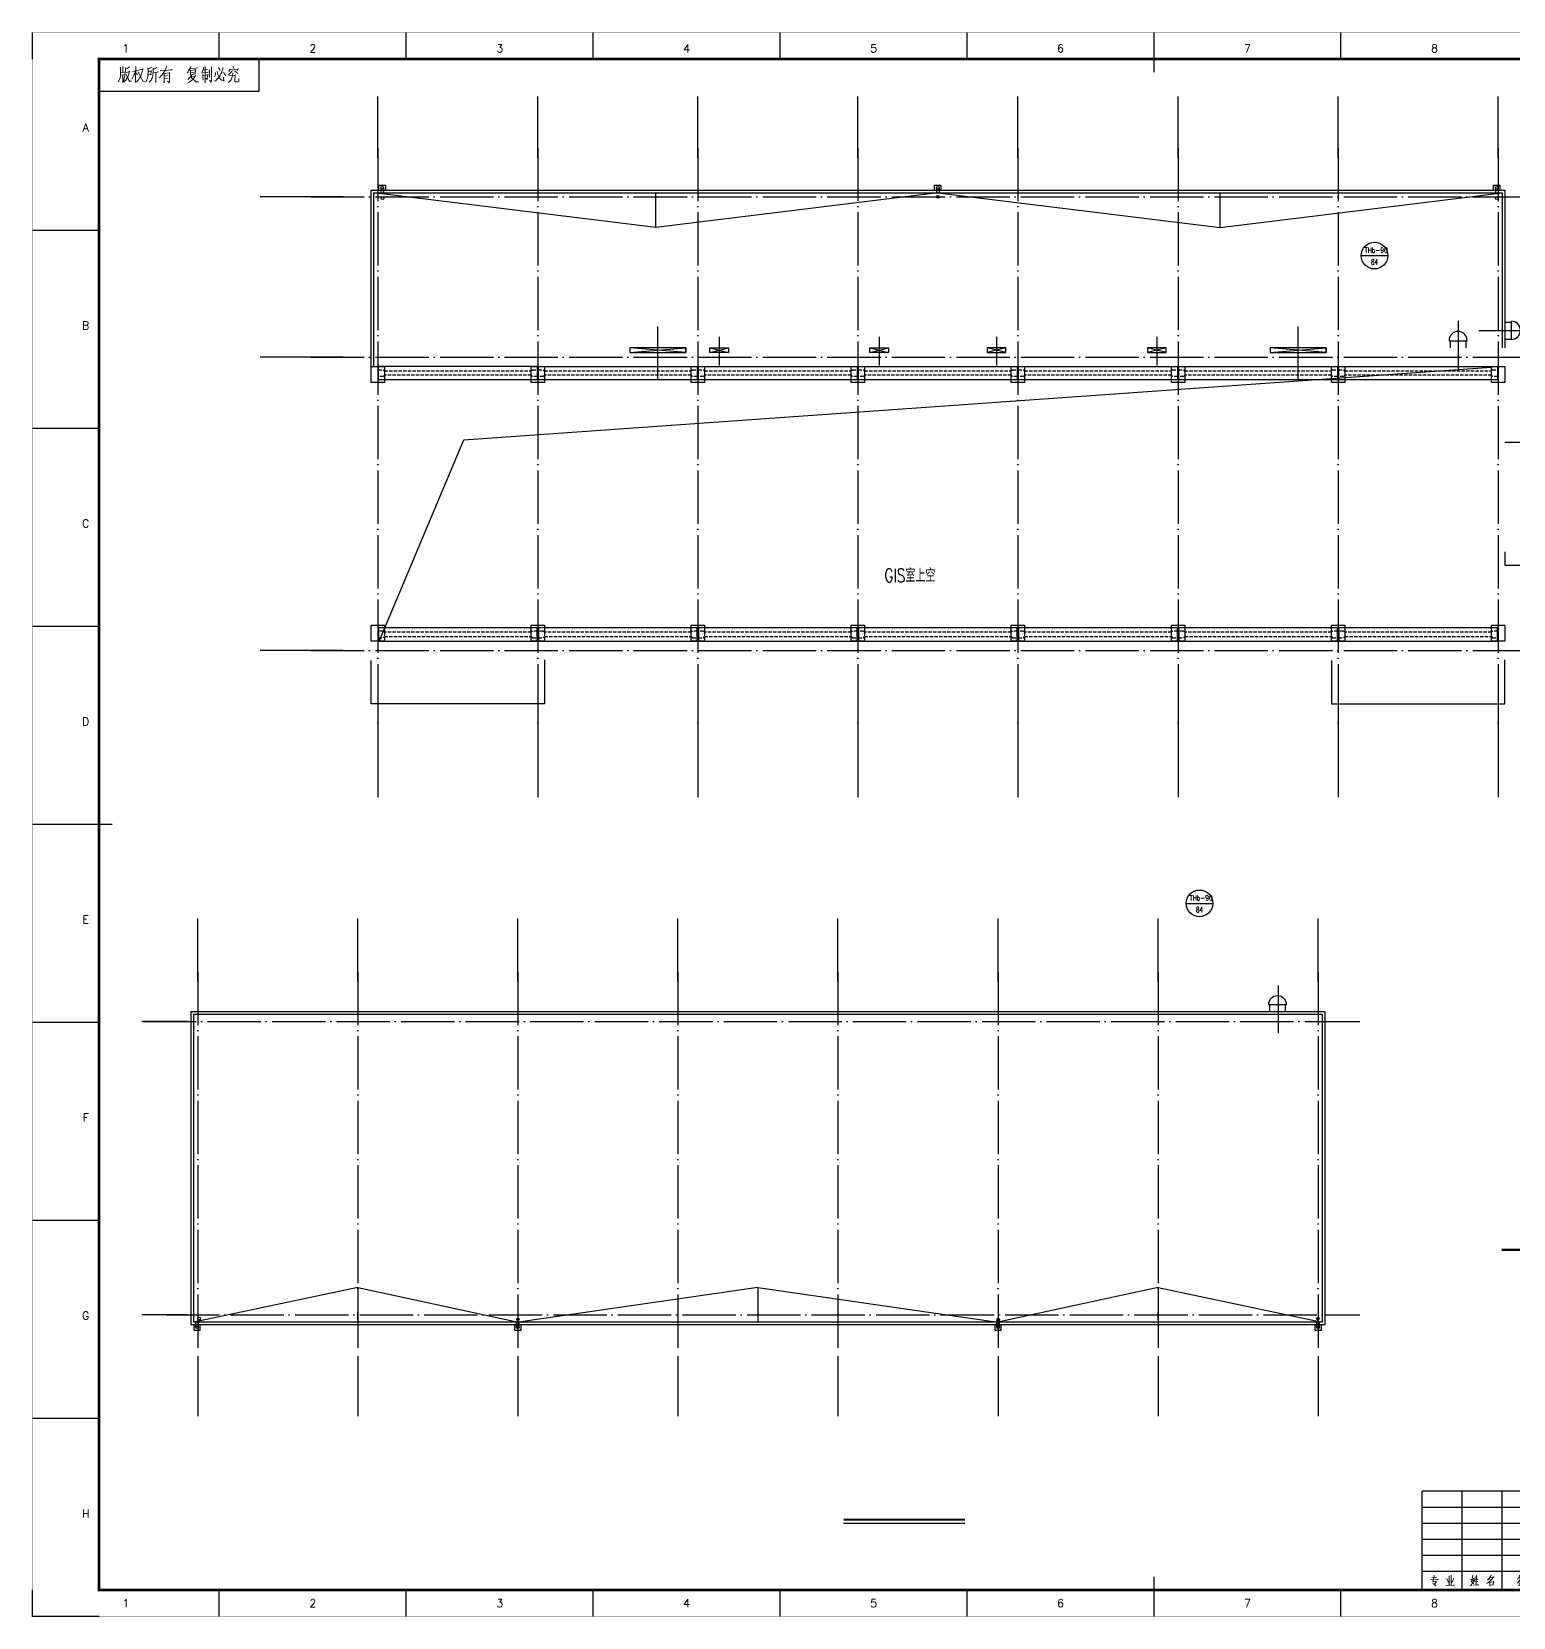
# Model space of a CAD drawing. Header units: millimetres. Extents: x 283073 to 367223, y 132052 to 191502.
# Drawn here: x 283073 to 338615, y 132052 to 191502 of the extents above; entities that cross this region are included whole.
import ezdxf
from ezdxf.enums import TextEntityAlignment as Align

# ---------------------------------------------------------------- set-up
doc = ezdxf.new("R2010")
doc.units = ezdxf.units.MM
doc.header["$LTSCALE"] = 1000
for name, pattern in [('CENTER', [2, 1.25, -0.25, 0.25, -0.25]), ('DASH', [0.35, 0.25, -0.1]), ('DOTE', [2.42, 2, -0.2, 0.02, -0.2])]:
    doc.linetypes.add(name, pattern=pattern)
for name, color, linetype in [('01', 7, 'Continuous'), ('3T_WOOD', 21, 'Continuous'), ('55', 7, 'Continuous'), ('AXIS', 3, 'Continuous'), ('DIM_IDEN', 3, 'Continuous'), ('DIM_LEAD', 3, 'Continuous'), ('DIM_SYMB', 3, 'Continuous'), ('DOTE', 1, 'CENTER'), ('HQ2', 7, 'Continuous'), ('PUB_DIM', 3, 'Continuous'), ('PUB_TEXT', 7, 'Continuous'), ('S_FLOOR', 255, 'Continuous'), ('STAIR', 2, 'Continuous'), ('WINDOW', 2, 'Continuous')]:
    doc.layers.add(name, color=color, linetype=linetype)
doc.styles.add('_TCH_DIM', font='SIMPLEX', dxfattribs={"bigfont": 'GBCBIG'})
doc.styles.add('DXT', font='geditxt.shx', dxfattribs={"width": 0.7, "bigfont": 'dxt.shx'})
doc.styles.add('HZ', font='geditxt.shx', dxfattribs={"width": 0.75, "bigfont": 'hzfs_1.shx'})
doc.styles.get("Standard").update_dxf_attribs({"font": 'txt', "bigfont": 'gbcbig.shx'})

# ---------------------------------------------------------------- blocks, each defined once
blk = doc.blocks.new('GEDI_HQ2_2012')
at = {"layer": 'HQ2', "color": 2}
for p, q in [((0, 37), (-65, 37)), ((-65, 0), (-65, 37)), ((-50, 0), (-50, 37)), ((-35, 0), (-35, 37)), ((-15, 0), (-15, 37)), ((0, 0), (0, 37)), ((-65, 31), (0, 31)), ((-65, 25), (0, 25)), ((-65, 19), (0, 19)), ((-65, 13), (0, 13)), ((-65, 7), (0, 7)), ((0, 0), (0, 7)), ((-65, 0), (0, 0))]:
    blk.add_line(p, q, dxfattribs=at)
at = {"layer": 'HQ2', "color": 7, "lineweight": 0}
for points in [[(-61.84, 3.75), (-58.95, 3.96), (-59.09, 3.99), (-59.26, 3.96)], [(-61.32, 4.51), (-59.5, 4.74), (-59.61, 4.74), (-59.81, 4.67)], [(-60.48, 5.59), (-60.45, 5.32), (-60.68, 4.06), (-60.94, 2.94), (-61, 3), (-59.61, 3.24), (-59.64, 3.34), (-60.33, 1.98)], [(-60.97, 2.42), (-60.62, 2.15), (-60.39, 1.98), (-60.13, 1.81), (-59.99, 1.67), (-59.9, 1.5)], [(-56.1, 1.64), (-52.83, 1.81), (-52.98, 1.84), (-53.3, 1.77)], [(-55.7, 4.3), (-55.3, 3.17), (-55.24, 2.8)], [(-54.89, 5.32), (-54.83, 5.02), (-54.83, 1.71)], [(-54.16, 5.56), (-54.1, 5.29), (-54.16, 1.74)], [(-53.24, 4.44), (-53.3, 3.99), (-53.67, 3.34), (-54.13, 2.66)], [(-45.7, 4.4), (-45.7, 4.26), (-45.81, 3.69), (-45.9, 3.24), (-45.95, 2.94), (-46.07, 2.69), (-46.25, 2.39), (-46.42, 2.12), (-46.62, 1.84), (-46.85, 1.57)], [(-46.82, 3.96), (-45.72, 4.09)], [(-46.04, 5.53), (-46.04, 5.36), (-46.48, 3), (-46.3, 2.9), (-46.1, 2.73), (-45.92, 2.59), (-45.78, 2.42), (-45.7, 2.25)], [(-45.75, 1.81), (-43.72, 1.91), (-43.93, 1.94), (-44.27, 1.88)], [(-45.12, 4.88), (-45.12, 4.64), (-45.26, 3.99), (-45.4, 3.58), (-45.58, 3.21)], [(-45.29, 3), (-44.07, 3.17), (-44.22, 3.17), (-44.36, 3.11)], [(-45.17, 3.96), (-44.02, 4.06), (-44.1, 4.09), (-44.27, 4.06)], [(-44.71, 5.53), (-44.68, 5.32), (-44.74, 1.88)], [(-39.56, 4.64), (-39.47, 4.61), (-38.17, 4.84), (-38.25, 4.91), (-38.49, 4.57), (-38.74, 4.2), (-39.01, 3.89), (-39.3, 3.58), (-39.62, 3.27), (-39.96, 2.97), (-40.34, 2.69), (-40.4, 2.66), (-40.63, 2.52), (-40.86, 2.36)], [(-39.15, 5.7), (-39.18, 5.46), (-39.53, 4.91), (-39.73, 4.57), (-39.96, 4.26), (-40.25, 3.92), (-40.54, 3.69)], [(-39.88, 4.26), (-39.82, 4.23), (-39.5, 3.92), (-39.47, 3.75), (-39.59, 3.99)], [(-39.73, 3.04), (-39.67, 2.94), (-39.62, 2.08), (-39.59, 1.98), (-39.59, 1.37), (-39.62, 1.64), (-39.62, 1.74), (-38.19, 1.91), (-38.22, 1.91), (-38.37, 1.91), (-38.22, 3.17), (-38.17, 3.11), (-38.25, 3.07), (-39.64, 2.87)], [(-27.95, 4.37), (-27.98, 4.2), (-28.44, 3.58), (-28.47, 3.51), (-28.7, 3.21), (-29.11, 2.83), (-29.31, 2.66), (-29.51, 2.49)], [(-28.5, 5.49), (-28.53, 5.26), (-28.76, 4.74), (-28.96, 4.33), (-29.2, 3.99)], [(-28.99, 1.61), (-26.79, 1.77), (-26.93, 1.77), (-27.25, 1.74)], [(-28.73, 4.81), (-27.89, 4.91)], [(-28.62, 2.66), (-28.47, 2.22), (-28.47, 2.01), (-28.5, 2.29)], [(-28.53, 4.78), (-28.33, 4.26)], [(-27.57, 3.27), (-28.5, 3.14)], [(-28.07, 2.94), (-27.95, 2.42), (-28.01, 2.15), (-28.01, 2.52)], [(-28.01, 4.13), (-26.85, 2.83), (-26.38, 2.83), (-26.85, 2.87), (-27.08, 3.11)], [(-27.43, 5.49), (-27.4, 5.32), (-27.75, 4.37)], [(-27.34, 2.9), (-27.34, 2.66), (-27.69, 1.71)], [(-27.6, 4.71), (-26.56, 4.88)], [(-27.28, 4.67), (-27.02, 4.13)], [(-22.07, 4.64), (-21.98, 4.61), (-20.68, 4.84), (-20.76, 4.91), (-20.99, 4.57), (-21.26, 4.2), (-21.52, 3.89), (-21.81, 3.58), (-22.12, 3.27), (-22.47, 2.97), (-22.85, 2.69), (-22.91, 2.66), (-23.14, 2.52), (-23.37, 2.36)], [(-21.66, 5.7), (-21.69, 5.46), (-22.04, 4.91), (-22.24, 4.57), (-22.47, 4.26), (-22.76, 3.92), (-23.05, 3.69)], [(-22.39, 4.26), (-22.33, 4.23), (-22.01, 3.92), (-21.98, 3.75), (-22.1, 3.99)], [(-22.24, 3.04), (-22.18, 2.94), (-22.12, 2.08), (-22.1, 1.98), (-22.1, 1.37), (-22.12, 1.64), (-22.12, 1.74), (-20.71, 1.91), (-20.74, 1.91), (-20.88, 1.91), (-20.74, 3.17), (-20.68, 3.11), (-20.76, 3.07), (-22.15, 2.87)], [(-11.41, 5.19), (-11.35, 4.84), (-11.32, 4.09), (-11.29, 3.31), (-11.29, 3.21), (-11.29, 2.66), (-11.29, 1.94), (-11.29, 2.18), (-10.17, 2.39), (-9.93, 2.15), (-9.87, 2.46), (-9.87, 2.87), (-9.84, 3.65), (-9.82, 4.47), (-9.82, 5.15), (-9.79, 5.05), (-11.32, 4.81)], [(-11.29, 3.58), (-10.17, 3.79), (-10.28, 3.82), (-10.54, 3.69)], [(-6.17, 2.63), (-4.37, 2.9), (-4.46, 2.94), (-4.57, 2.83)], [(-5.5, 2.42), (-5.53, 2.25), (-5.76, 1.91), (-5.97, 1.67), (-6.17, 1.5)], [(-6.08, 4.57), (-4.37, 4.78)], [(-5.62, 5.49), (-5.56, 5.29), (-5.56, 2.73)], [(-5.53, 3.99), (-5.01, 4.09)], [(-5.5, 3.41), (-5.04, 3.51)], [(-5.04, 2.52), (-4.72, 2.12), (-4.72, 1.94), (-4.83, 2.25)], [(-4.8, 5.7), (-4.75, 5.49), (-4.83, 2.83)], [(-4.14, 5.22), (-4.05, 4.84), (-4.05, 4.09), (-4.08, 3.27), (-4.14, 2.76), (-4.28, 2.22), (-4.46, 1.88), (-4.78, 1.37)], [(-4.08, 3.07), (-4.02, 3.07), (-3.56, 3.17)], [(-4.05, 4.81), (-3.18, 4.98), (-3.27, 5.08), (-3.27, 4.03), (-3.27, 3.96), (-3.24, 2.42), (-3.27, 1.84), (-3.3, 1.5), (-3.33, 1.4), (-3.76, 1.84), (-3.36, 1.54)], [(-4.02, 3.96), (-3.53, 4.06)]]:
    blk.add_lwpolyline(points, dxfattribs=at)
blk.add_text('112233', height=0.0001).set_placement((-22.1, 1.74))
blk = doc.blocks.new('GEDI_Copyright_2012')
at = {"color": 7, "lineweight": 0}
for points in [[(8.99, -3.43), (9.11, -3.83), (9.11, -5.03), (9.11, -5.93), (9.03, -6.73), (8.9, -7.33), (8.73, -8.03), (8.48, -8.53), (8.22, -8.93)], [(9.16, -5.48), (10.39, -5.28)], [(10.81, -3.53), (10.9, -4.03), (10.9, -4.68), (10.81, -5.53), (10.73, -6.33), (10.6, -7.03), (10.47, -7.68), (10.3, -8.23), (10.09, -8.72), (9.84, -9.08)], [(9.88, -3.13), (9.96, -3.43), (9.96, -5.33)], [(11.2, -5.43), (12.56, -5.08), (12.47, -4.93), (12.26, -5.58), (12, -6.38), (11.75, -6.98), (11.45, -7.63), (11.03, -8.23), (10.6, -8.68), (10.26, -9.03)], [(12.43, -3.23), (12.34, -3.38), (11.53, -3.88), (10.98, -4.13)], [(14.72, -4.88), (14.42, -5.73), (14.08, -6.43), (13.74, -7.13), (13.45, -7.63), (13.36, -7.78)], [(13.62, -5.08), (15.4, -4.68)], [(14.64, -3.13), (14.81, -3.38), (14.76, -3.33), (14.72, -9.13), (14.68, -8.72), (14.72, -8.13)], [(14.72, -5.63), (15.27, -6.03), (15.4, -6.33)], [(15.7, -4.48), (17.52, -4.18), (17.44, -4.03), (17.27, -4.68), (17.1, -5.43), (16.93, -5.93), (16.76, -6.43), (16.55, -6.93), (16.21, -7.48), (15.91, -7.98), (15.61, -8.43), (15.32, -8.72), (15.02, -8.98)], [(15.61, -5.23), (15.87, -5.28), (17.44, -8.72), (18.2, -8.83), (17.44, -8.63), (17.14, -8.08)], [(20.67, -3.38), (20.5, -3.48), (19.35, -4.13), (19.27, -3.73), (19.4, -4.13), (19.4, -5.43), (19.35, -6.23), (19.31, -6.78), (19.22, -7.33), (19.1, -7.83), (18.93, -8.33), (18.72, -8.68), (18.54, -8.98)], [(19.48, -6.38), (19.56, -6.33), (20.54, -6.18), (20.41, -6.23), (20.54, -4.68), (20.63, -4.88), (19.44, -5.13)], [(22.67, -3.58), (21.99, -3.98), (21.35, -4.13), (21.26, -3.73), (21.35, -4.33), (21.31, -4.93), (21.26, -5.58), (21.22, -6.13), (21.13, -6.63), (21.05, -7.18), (20.92, -7.58), (20.71, -7.88), (20.5, -8.23), (20.28, -8.53), (20.07, -8.78), (19.86, -8.98)], [(21.31, -5.53), (23.22, -5.23), (23.09, -5.18), (22.88, -5.28)], [(22.28, -5.43), (22.28, -9.13), (22.24, -8.88), (22.28, -8.48)], [(26.28, -2.98), (26.28, -3.23), (26.02, -4.08), (25.76, -4.68), (25.51, -5.08), (25.04, -5.83), (24.36, -6.63), (23.9, -7.13), (23.6, -7.38)], [(23.98, -4.83), (28.4, -4.43), (28.14, -4.33)], [(25.34, -5.53), (25.43, -5.73), (25.38, -9.03), (25.38, -9.33), (25.34, -9.03), (25.38, -8.68)], [(25.43, -5.73), (27.38, -5.53), (27.38, -5.43), (27.47, -5.53), (27.38, -5.58), (27.38, -9.08), (27.34, -9.28), (26.66, -8.63), (27.34, -9.18)], [(28.14, -4.33), (27.8, -4.48)], [(35.45, -3.03), (35.49, -3.23), (34.98, -4.18), (34.52, -4.83), (34.26, -5.23), (34.05, -5.53)], [(35.11, -4.08), (36.34, -3.93), (37.87, -3.68), (37.75, -3.63), (37.49, -3.73)], [(35.24, -4.43), (35.28, -4.73), (35.32, -5.58), (35.32, -6.38), (35.28, -6.23), (37.19, -5.93), (37.07, -5.93), (37.15, -4.23), (37.28, -4.38), (35.28, -4.68)], [(36.64, -5.28), (35.36, -5.48)], [(39.27, -5.63), (42.08, -5.33), (42.03, -5.33), (41.87, -5.28), (41.65, -5.38)], [(40.12, -3.58), (40.16, -3.88), (39.83, -4.93), (39.66, -5.23)], [(40.12, -4.48), (41.74, -4.33)], [(40.8, -3.03), (40.84, -3.28), (40.8, -9.23), (40.72, -8.88), (40.8, -8.53)], [(42.33, -4.33), (42.42, -4.58), (42.42, -7.33), (42.33, -6.83), (42.37, -6.53)], [(43.1, -3.13), (43.18, -3.43), (43.14, -8.23), (43.14, -8.53), (43.1, -8.78), (43.05, -8.88), (42.97, -8.98), (42.37, -8.23), (43.05, -8.88)], [(47.43, -3.48), (47.39, -4.03), (47.17, -4.73), (47, -5.28), (46.71, -5.88), (46.45, -6.48), (46.2, -6.88), (45.86, -7.38), (45.47, -7.78), (45.09, -8.13), (44.67, -8.48), (44.24, -8.72)], [(44.67, -5.43), (44.63, -5.93), (44.5, -6.48), (44.37, -6.83), (44.24, -7.03)], [(45.26, -4.88), (45.43, -5.63), (45.56, -6.18), (45.77, -6.68), (45.99, -7.23), (46.24, -7.63), (46.58, -7.93), (47.05, -8.28), (47.51, -8.43), (47.81, -8.48), (47.94, -8.48), (47.73, -7.78), (47.64, -7.13), (47.81, -8.48)], [(45.82, -3.53), (46.07, -3.93), (46.24, -4.28), (46.32, -4.48), (46.32, -4.63)], [(47.64, -5.43), (48.07, -5.93), (48.36, -6.28), (48.49, -6.58)], [(51.21, -5.48), (51.21, -5.83), (51.08, -6.58), (50.95, -7.03), (50.83, -7.43), (50.7, -7.78), (50.53, -8.13), (50.32, -8.43), (50.06, -8.68), (49.77, -8.93), (49.43, -9.18)], [(50.91, -4.68), (50.83, -4.98), (50.44, -5.43), (50.06, -5.83), (49.81, -6.03), (49.55, -6.23)], [(50.06, -3.98), (50.02, -4.33), (49.94, -4.58), (49.85, -4.83), (49.77, -4.98), (49.68, -5.03), (50.02, -4.43), (53.29, -4.13), (53.16, -4.03), (52.78, -4.83)], [(51.21, -3.03), (51.47, -3.58), (51.55, -3.93)], [(51.76, -4.78), (52.27, -5.13), (52.65, -5.43), (52.83, -5.68), (52.91, -5.88)], [(9.11, -6.38), (10.01, -6.28), (9.92, -6.13), (9.92, -8.38), (9.88, -8.08), (9.88, -7.68)], [(11.15, -6.08), (12.34, -8.63), (13.15, -8.68), (12.38, -8.58), (12.17, -8.28)], [(26.96, -6.58), (25.47, -6.73)], [(25.47, -7.68), (26.96, -7.53)], [(35.71, -6.38), (35.71, -6.53), (34.98, -7.43), (34.56, -7.78), (34.26, -8.03)], [(35.62, -6.88), (35.75, -6.98), (37.28, -6.68), (37.23, -6.53), (36.77, -7.33), (36.47, -7.68), (36.17, -7.98), (35.71, -8.38), (35.28, -8.72), (34.81, -8.98), (34.26, -9.23)], [(35.54, -7.38), (35.62, -7.43), (37.57, -8.98), (38.3, -8.93), (37.57, -8.93), (37.32, -8.78)], [(39.87, -6.13), (39.95, -6.68), (39.95, -6.78), (40, -8.28), (39.95, -7.98), (40, -7.73)], [(40, -6.58), (41.95, -6.28), (41.82, -6.13), (41.74, -6.53), (41.69, -7.18), (41.61, -7.63), (41.57, -7.93), (41.44, -8.08), (41.06, -7.58), (41.48, -8.03)], [(49.98, -6.68), (52.19, -6.43), (52.06, -6.28), (52.02, -6.58), (51.93, -8.18), (51.97, -8.63), (52.06, -8.78), (52.19, -8.88), (52.4, -8.88), (52.61, -8.88), (53.21, -8.88), (53.42, -8.78), (53.46, -8.72), (53.42, -7.68), (53.42, -8.78)]]:
    blk.add_lwpolyline(points, dxfattribs=at)
blk = doc.blocks.new('GEDI_WK_A1')
at = {"color": 3}
for p, q in [((0, 584), (0, 594)), ((70.08, 584), (70.08, 594)), ((140.17, 584), (140.17, 594)), ((210.25, 584), (210.25, 594)), ((280.33, 584), (280.33, 594)), ((350.42, 584), (350.42, 594)), ((420.5, 584), (420.5, 594)), ((490.58, 584), (490.58, 594)), ((85, 572), (85, 584)), ((25, 572), (85, 572)), ((25, 519.75), (0, 519.75)), ((25, 445.5), (0, 445.5)), ((25, 371.25), (0, 371.25)), ((25, 297), (0, 297)), ((25, 222.75), (0, 222.75)), ((25, 148.5), (0, 148.5)), ((25, 74.25), (0, 74.25)), ((0, 0), (0, 10)), ((70.08, 0), (70.08, 10)), ((140.17, 0), (140.17, 10)), ((210.25, 0), (210.25, 10)), ((280.33, 0), (280.33, 10)), ((350.42, 0), (350.42, 10)), ((420.5, 0), (420.5, 10)), ((490.58, 0), (490.58, 10)), ((25, 0), (0, 0))]:
    blk.add_line(p, q, dxfattribs=at)
for points, const_width in [([(0, 0), (841, 0), (841, 594), (0, 594)], 0.1), ([(25, 10), (831, 10), (831, 584), (25, 584)], 1)]:
    blk.add_lwpolyline(points, close=True, dxfattribs=dict(at, const_width=const_width))
at = {"color": 3, "const_width": 0.5}
for points in [[(420.5, 579), (420.5, 594)], [(30, 297), (0, 297)], [(420.5, 0), (420.5, 15)]]:
    blk.add_lwpolyline(points, dxfattribs=at)
at = {"color": 3}
for s, p in [('1', (35.04, 588)), ('2', (105.12, 588)), ('3', (175.21, 588)), ('4', (245.29, 588)), ('5', (315.38, 588)), ('6', (385.46, 588)), ('7', (455.54, 588)), ('8', (525.62, 588)), ('1', (35.04, 5)), ('2', (105.12, 5)), ('3', (175.21, 5)), ('4', (245.29, 5)), ('5', (315.38, 5)), ('6', (385.46, 5)), ('7', (455.54, 5)), ('8', (525.62, 5))]:
    blk.add_text(s, height=3, dxfattribs=at).set_placement(p, align=Align.MIDDLE)
for s, p in [('A', (20, 556.88)), ('B', (20, 482.62)), ('C', (20, 408.38)), ('D', (20, 334.12)), ('E', (20, 259.88)), ('F', (20, 185.62)), ('G', (20, 111.38)), ('H', (20, 37.12))]:
    blk.add_text(s, height=3, dxfattribs=at).set_placement(p, align=Align.CENTER)

msp = doc.modelspace()

# ---------------------------------------------------------------- linework, layer by layer
for p, q in [((296167, 185646), (296167, 185435)), ((296267, 185646), (296267, 185435)), ((316990, 185646), (316990, 185435)), ((317090, 185646), (317090, 185435)), ((337946, 185646), (337946, 185435)), ((338046, 185646), (338046, 185435)), ((338546, 180605), (338296, 180605)), ((338546, 179965), (338546, 180645)), ((336886, 179900), (336206, 179900)), ((336246, 179900), (336246, 179650)), ((336846, 179650), (336846, 179900)), ((338296, 179980), (338546, 179980)), ((330116, 155010), (329436, 155010)), ((329476, 155010), (329476, 154760)), ((330076, 154760), (330076, 155010)), ((289221, 142925), (289221, 143116)), ((289321, 142925), (289321, 143116)), ((301250, 142925), (301250, 143116)), ((301350, 142925), (301350, 143116)), ((319250, 142925), (319250, 143116)), ((319350, 142925), (319350, 143116)), ((331250, 142925), (331250, 143116)), ((331350, 142925), (331350, 143116))]:
    msp.add_line(p, q)
for points in [[(296092, 185555), (296092, 185750), (296338, 185750), (296338, 185555)], [(316915, 185555), (316915, 185750), (317160, 185750), (317160, 185555)], [(337871, 185555), (337871, 185750), (338116, 185750), (338116, 185555)], [(289146, 143016), (289146, 142821), (289392, 142821), (289392, 143016)], [(301175, 143016), (301175, 142821), (301420, 142821), (301420, 143016)], [(319175, 143016), (319175, 142821), (319420, 142821), (319420, 143016)], [(331175, 143016), (331175, 142821), (331420, 142821), (331420, 143016)]]:
    msp.add_lwpolyline(points)
for points in [[(295796, 178955), (296296, 178955), (296296, 178355), (295796, 178355)], [(301796, 178955), (302296, 178955), (302296, 178355), (301796, 178355)], [(307796, 178955), (308296, 178955), (308296, 178355), (307796, 178355)], [(313796, 178955), (314296, 178955), (314296, 178355), (313796, 178355)], [(319796, 178955), (320296, 178955), (320296, 178355), (319796, 178355)], [(325796, 178955), (326296, 178955), (326296, 178355), (325796, 178355)], [(331796, 178955), (332296, 178955), (332296, 178355), (331796, 178355)], [(337796, 178955), (338296, 178955), (338296, 178355), (337796, 178355)], [(295796, 169255), (296296, 169255), (296296, 168655), (295796, 168655)], [(301796, 169255), (302296, 169255), (302296, 168655), (301796, 168655)], [(307796, 169255), (308296, 169255), (308296, 168655), (307796, 168655)], [(313796, 169255), (314296, 169255), (314296, 168655), (313796, 168655)], [(319796, 169255), (320296, 169255), (320296, 168655), (319796, 168655)], [(325796, 169255), (326296, 169255), (326296, 168655), (325796, 168655)], [(331796, 169255), (332296, 169255), (332296, 168655), (331796, 168655)], [(337796, 169255), (338296, 169255), (338296, 168655), (337796, 168655)]]:
    msp.add_lwpolyline(points, close=True)
for centre in [(296217, 185646), (317040, 185646), (337996, 185646), (289271, 142925), (301300, 142925), (319300, 142925), (331300, 142925)]:
    msp.add_circle(centre, 50)
for centre, start, end in [((336546, 179925), 0, 180), ((338546, 180305), 270, 90), ((329776, 155010), 0, 180)]:
    msp.add_arc(centre, 340, start, end)
at = {"layer": '01', "const_width": 80}
msp.add_lwpolyline([(343453, 145827), (338183, 145827)], dxfattribs=at)
at = {"layer": '3T_WOOD'}
for p, q in [((299278, 176199), (337796, 178930)), ((296112, 168680), (299278, 176199)), ((295298, 143196), (295298, 143496)), ((325298, 143196), (325298, 143496))]:
    msp.add_line(p, q, dxfattribs=at)
for points in [[(338296, 172005), (338296, 171505), (339496, 171505), (339496, 176105), (338296, 176105)], [(302296, 167955), (302296, 166305), (295796, 166305), (295796, 167930)], [(331796, 167930), (331796, 166305), (338296, 166305), (338296, 167955)]]:
    msp.add_lwpolyline(points, dxfattribs=at)
at = {"layer": '55'}
for p, q in [((306471, 184155), (295896, 185455)), ((306471, 184155), (306471, 185455)), ((317046, 185455), (306471, 184155)), ((317046, 185455), (327621, 184155)), ((327621, 184155), (327621, 185455)), ((327621, 184155), (338196, 185455)), ((308496, 179475), (309196, 179655)), ((308496, 179655), (309196, 179475)), ((308496, 179475), (308496, 179655)), ((308496, 179655), (309196, 179655)), ((309196, 179655), (309196, 179475)), ((314496, 179475), (315196, 179655)), ((314496, 179655), (315196, 179475)), ((314496, 179475), (314496, 179655)), ((314496, 179655), (315196, 179655)), ((315196, 179655), (315196, 179475)), ((319596, 179475), (318896, 179655)), ((319596, 179655), (318896, 179475)), ((318896, 179655), (318896, 179475)), ((319596, 179655), (318896, 179655)), ((319596, 179475), (319596, 179655)), ((325596, 179475), (324896, 179655)), ((325596, 179655), (324896, 179475)), ((324896, 179655), (324896, 179475)), ((325596, 179655), (324896, 179655)), ((325596, 179475), (325596, 179655)), ((309196, 179475), (308496, 179475)), ((315196, 179475), (314496, 179475)), ((318896, 179475), (319596, 179475)), ((324896, 179475), (325596, 179475)), ((295298, 144416), (289148, 143116)), ((295298, 144416), (301318, 143116)), ((295298, 144416), (295298, 143116)), ((310298, 144416), (301318, 143116)), ((310298, 144416), (319290, 143116)), ((310298, 144416), (310298, 143116)), ((325298, 144416), (319290, 143116)), ((325298, 144416), (331448, 143116)), ((325298, 144416), (325298, 143116))]:
    msp.add_line(p, q, dxfattribs=at)
for points in [[(305496, 179475), (307596, 179475), (307596, 179655), (305496, 179655), (305496, 179475), (307596, 179655), (307596, 179475), (305496, 179655)], [(329496, 179475), (331596, 179475), (331596, 179655), (329496, 179655), (329496, 179475), (331596, 179655), (331596, 179475), (329496, 179655)]]:
    msp.add_lwpolyline(points, dxfattribs=at)
for points in [[(289048, 154766), (331548, 154766), (331548, 143016), (289048, 143016)], [(289148, 154666), (331448, 154666), (331448, 143116), (289148, 143116)]]:
    msp.add_lwpolyline(points, close=True, dxfattribs=at)
at = {"layer": 'AXIS'}
for p, q in [((296046, 186769), (296046, 189078)), ((302046, 186769), (302046, 189078)), ((308046, 186769), (308046, 189078)), ((314046, 186769), (314046, 189078)), ((320046, 186769), (320046, 189078)), ((326046, 186769), (326046, 189078)), ((332046, 186769), (332046, 189078)), ((338046, 186769), (338046, 189078)), ((294751, 185305), (291640, 185305)), ((294751, 179305), (291640, 179305)), ((294751, 168305), (291640, 168305)), ((296046, 165850), (296046, 162804)), ((302046, 165850), (302046, 162804)), ((308046, 165850), (308046, 162804)), ((314046, 165850), (314046, 162804)), ((320046, 165850), (320046, 162804)), ((326046, 165850), (326046, 162804)), ((332046, 165850), (332046, 162804)), ((338046, 165850), (338046, 162804)), ((289298, 155876), (289298, 158253)), ((295298, 155876), (295298, 158253)), ((301298, 155876), (301298, 158253)), ((307298, 155876), (307298, 158253)), ((313298, 155876), (313298, 158253)), ((319298, 155876), (319298, 158253)), ((325298, 155876), (325298, 158253)), ((331298, 155876), (331298, 158253)), ((288912, 154391), (287198, 154391)), ((331567, 154391), (332867, 154391)), ((288912, 143391), (287198, 143391)), ((331567, 143391), (332867, 143391)), ((289298, 141844), (289298, 139593)), ((295298, 141844), (295298, 139593)), ((301298, 141844), (301298, 139593)), ((307298, 141844), (307298, 139593)), ((313298, 141844), (313298, 139593)), ((319298, 141844), (319298, 139593)), ((325298, 141844), (325298, 139593)), ((331298, 141844), (331298, 139593))]:
    msp.add_line(p, q, dxfattribs=at)
at = {"layer": 'DIM_IDEN'}
for p, q in [((332913, 183107), (333913, 183107)), ((326351, 158820), (327351, 158820))]:
    msp.add_line(p, q, dxfattribs=at)
for centre in [(333413, 183107), (326851, 158820)]:
    msp.add_circle(centre, 500, dxfattribs=at)
at = {"layer": 'DIM_SYMB', "const_width": 70}
msp.add_lwpolyline([(313509, 135715), (318055, 135715)], dxfattribs=at)
at = {"layer": 'DIM_SYMB'}
msp.add_lwpolyline([(313509, 135575), (318055, 135575)], dxfattribs=at)
at = {"layer": 'DOTE', "linetype": 'DOTE'}
for p, q in [((296046, 187150), (296046, 165308)), ((302046, 187150), (302046, 165308)), ((308046, 187150), (308046, 165308)), ((314046, 187150), (314046, 165308)), ((320046, 187150), (320046, 165308)), ((326046, 187150), (326046, 165308)), ((332046, 187150), (332046, 165308)), ((338046, 187150), (338046, 165308)), ((293539, 185305), (340402, 185305)), ((306546, 178455), (306546, 180636)), ((330546, 178455), (330546, 180636)), ((336546, 180659), (336546, 178867)), ((337322, 180305), (339286, 180305)), ((308846, 180065), (308846, 178985)), ((314846, 180065), (314846, 178985)), ((319246, 180065), (319246, 178985)), ((325246, 180065), (325246, 178985)), ((293539, 179305), (340402, 179305)), ((293539, 168305), (340402, 168305)), ((289298, 156258), (289298, 142002)), ((295298, 156258), (295298, 142002)), ((301298, 156258), (301298, 142002)), ((307298, 156258), (307298, 142002)), ((313298, 156258), (313298, 142002)), ((319298, 156258), (319298, 142002)), ((325298, 156258), (325298, 142002)), ((331298, 156258), (331298, 142002)), ((329798, 155744), (329798, 153952)), ((287241, 154391), (332801, 154391)), ((288108, 143391), (332801, 143391))]:
    msp.add_line(p, q, dxfattribs=at)
at = {"layer": 'S_FLOOR'}
for points in [[(296071, 178956), (302021, 178956), (302021, 178455), (296071, 178455)], [(302071, 178955), (308021, 178955), (308021, 178455), (302071, 178455)], [(308071, 178955), (314021, 178955), (314021, 178455), (308071, 178455)], [(314071, 178955), (320021, 178955), (320021, 178455), (314071, 178455)], [(320071, 178955), (326021, 178955), (326021, 178455), (320071, 178455)], [(326071, 178955), (332021, 178955), (332021, 178455), (326071, 178455)], [(332071, 178955), (338021, 178955), (338021, 178455), (332071, 178455)], [(296071, 168655), (302021, 168655), (302021, 169155), (296071, 169155)], [(302071, 168655), (308021, 168655), (308021, 169155), (302071, 169155)], [(308071, 168655), (314021, 168655), (314021, 169155), (308071, 169155)], [(314071, 168655), (320021, 168655), (320021, 169155), (314071, 169155)], [(320071, 168655), (326021, 168655), (326021, 169155), (320071, 169155)], [(326071, 168655), (332021, 168655), (332021, 169155), (326071, 169155)], [(332071, 168655), (338021, 168655), (338021, 169155), (332071, 169155)]]:
    msp.add_lwpolyline(points, close=True, dxfattribs=at)
at = {"layer": 'S_FLOOR', "linetype": 'DASH', "ltscale": 0.5}
for points in [[(296296, 178785), (301796, 178785), (301841, 178830), (302021, 178830), (302021, 178580), (301841, 178580), (301796, 178625), (296296, 178625), (296251, 178580), (296071, 178580), (296071, 178830), (296251, 178830), (296296, 178785)], [(302296, 178785), (307796, 178785), (307841, 178830), (308021, 178830), (308021, 178580), (307841, 178580), (307796, 178625), (302296, 178625), (302251, 178580), (302071, 178580), (302071, 178830), (302251, 178830), (302296, 178785)], [(308296, 178785), (313796, 178785), (313841, 178830), (314021, 178830), (314021, 178580), (313841, 178580), (313796, 178625), (308296, 178625), (308251, 178580), (308071, 178580), (308071, 178830), (308251, 178830), (308296, 178785)], [(314296, 178785), (319796, 178785), (319841, 178830), (320021, 178830), (320021, 178580), (319841, 178580), (319796, 178625), (314296, 178625), (314251, 178580), (314071, 178580), (314071, 178830), (314251, 178830), (314296, 178785)], [(320296, 178785), (325796, 178785), (325841, 178830), (326021, 178830), (326021, 178580), (325841, 178580), (325796, 178625), (320296, 178625), (320251, 178580), (320071, 178580), (320071, 178830), (320251, 178830), (320296, 178785)], [(326296, 178785), (331796, 178785), (331841, 178830), (332021, 178830), (332021, 178580), (331841, 178580), (331796, 178625), (326296, 178625), (326251, 178580), (326071, 178580), (326071, 178830), (326251, 178830), (326296, 178785)], [(332296, 178785), (337796, 178785), (337841, 178830), (338021, 178830), (338021, 178580), (337841, 178580), (337796, 178625), (332296, 178625), (332251, 178580), (332071, 178580), (332071, 178830), (332251, 178830), (332296, 178785)], [(296296, 168825), (301796, 168825), (301841, 168780), (302021, 168780), (302021, 169030), (301841, 169030), (301796, 168985), (296296, 168985), (296251, 169030), (296071, 169030), (296071, 168780), (296251, 168780), (296296, 168825)], [(302296, 168825), (307796, 168825), (307841, 168780), (308021, 168780), (308021, 169030), (307841, 169030), (307796, 168985), (302296, 168985), (302251, 169030), (302071, 169030), (302071, 168780), (302251, 168780), (302296, 168825)], [(308296, 168825), (313796, 168825), (313841, 168780), (314021, 168780), (314021, 169030), (313841, 169030), (313796, 168985), (308296, 168985), (308251, 169030), (308071, 169030), (308071, 168780), (308251, 168780), (308296, 168825)], [(314296, 168825), (319796, 168825), (319841, 168780), (320021, 168780), (320021, 169030), (319841, 169030), (319796, 168985), (314296, 168985), (314251, 169030), (314071, 169030), (314071, 168780), (314251, 168780), (314296, 168825)], [(320296, 168825), (325796, 168825), (325841, 168780), (326021, 168780), (326021, 169030), (325841, 169030), (325796, 168985), (320296, 168985), (320251, 169030), (320071, 169030), (320071, 168780), (320251, 168780), (320296, 168825)], [(326296, 168825), (331796, 168825), (331841, 168780), (332021, 168780), (332021, 169030), (331841, 169030), (331796, 168985), (326296, 168985), (326251, 169030), (326071, 169030), (326071, 168780), (326251, 168780), (326296, 168825)], [(332296, 168825), (337796, 168825), (337841, 168780), (338021, 168780), (338021, 169030), (337841, 169030), (337796, 168985), (332296, 168985), (332251, 169030), (332071, 169030), (332071, 168780), (332251, 168780), (332296, 168825)]]:
    msp.add_lwpolyline(points, dxfattribs=at)
at = {"layer": 'STAIR'}
for centre in [(296221, 185260), (317043, 185308), (337999, 185260), (289351, 143254), (331293, 143247), (301303, 143224), (319303, 143204)]:
    msp.add_circle(centre, 50, dxfattribs=at)
at = {"layer": 'WINDOW'}
for p, q in [((295796, 185555), (338296, 185555)), ((295796, 178930), (295796, 185555)), ((338296, 185555), (338296, 179655)), ((295896, 185455), (338196, 185455)), ((295896, 178930), (295896, 185455)), ((338196, 185455), (338196, 179655))]:
    msp.add_line(p, q, dxfattribs=at)

# ---------------------------------------------------------------- block references
at = {"xscale": 100, "yscale": 100, "zscale": 100}
for name, p in [('GEDI_WK_A1', (283098, 132077)), ('GEDI_Copyright_2012', (285495, 190514)), ('GEDI_HQ2_2012', (341698, 133077))]:
    msp.add_blockref(name, p, dxfattribs=at)

# ---------------------------------------------------------------- texts
at = {"layer": 'DIM_LEAD', "color": 7, "style": '_TCH_DIM', "width": 0.705882}
for p in [(333044, 183215), (326482, 158928)]:
    msp.add_text('THb-90', height=190.4, dxfattribs=at).set_placement(p)
at = {"layer": 'PUB_DIM', "color": 0, "style": 'HZ', "width": 0.75}
msp.add_text('GIS室上空', height=500, dxfattribs=at).set_placement((315994, 171148), align=Align.MIDDLE)
at = {"layer": 'PUB_TEXT', "style": 'DXT', "width": 0.986842}
for p, p2 in [((333283, 182766), (333541, 182766)), ((326721, 158479), (326978, 158479))]:
    msp.add_text('84', height=206.1, dxfattribs=at).set_placement(p, p2, align=Align.FIT)

doc.saveas('drawing.dxf')
